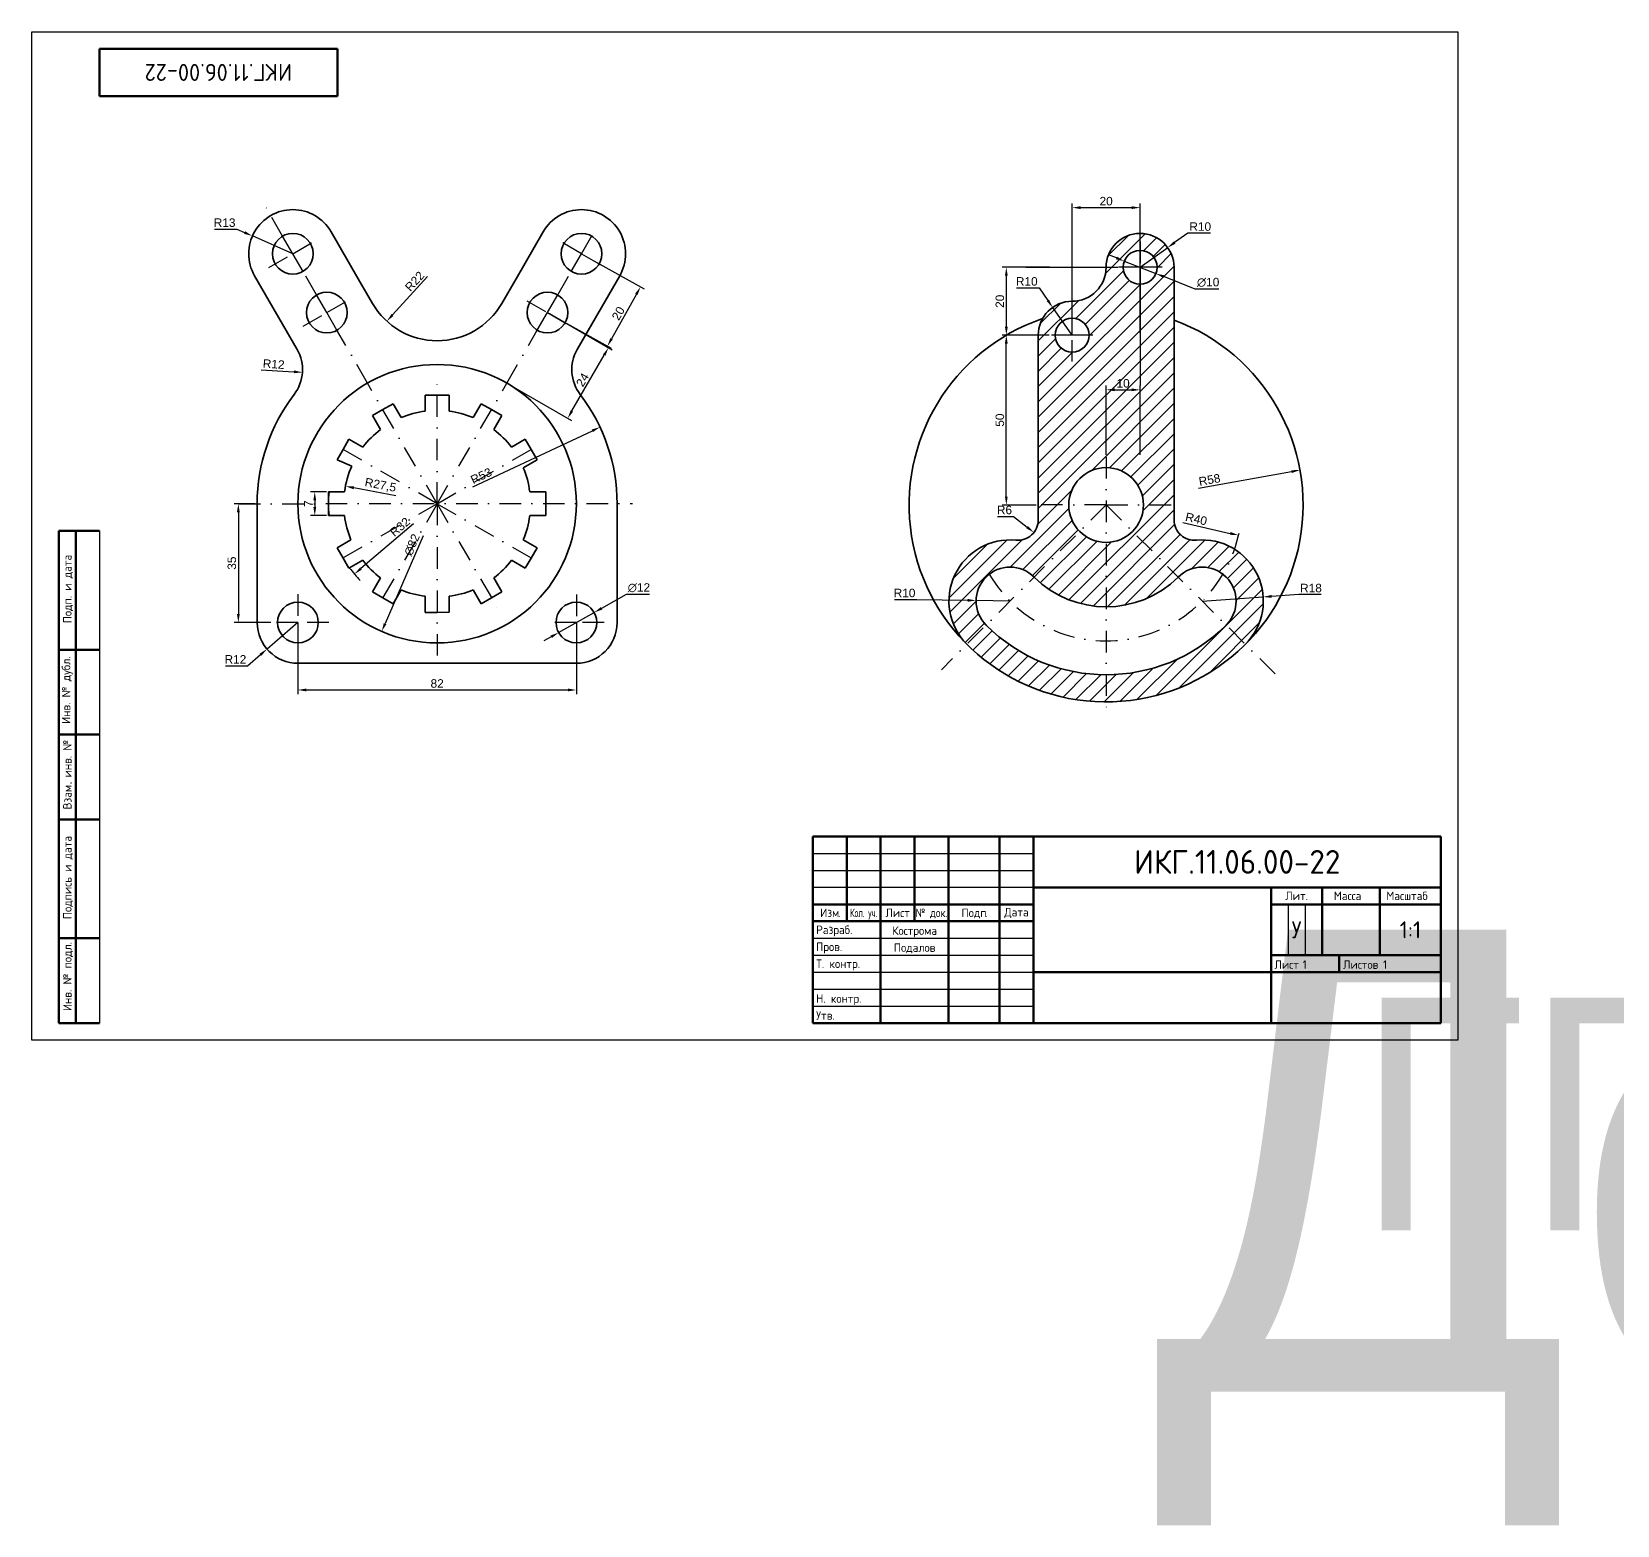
# Model space of a CAD drawing. Header units: millimetres. Extents: x 1369 to 2303, y 637 to 1077.
# Drawn here: x 1369.2 to 1836.1, y 636.7 to 1076.6 of the extents above; entities that cross this region are included whole.
import ezdxf
from ezdxf.enums import TextEntityAlignment as Align

# ---------------------------------------------------------------- set-up
doc = ezdxf.new("R2018")
doc.units = ezdxf.units.MM
doc.linetypes.add('штрихпунктирная2', pattern=[12.7, 6.35, -3.175, 0, -3.175])
doc.layers.add('Осевая', color=30, linetype='штрихпунктирная2')
doc.layers.add('Размеры', color=240, linetype='Continuous')
doc.layers.add('Основная', color=7, linetype='Continuous', lineweight=35)
doc.styles.add('GOST-2.304_Type-B', font='GOST Common.ttf')
doc.styles.get("Standard").update_dxf_attribs({"font": 'arial.ttf'})
doc.dimstyles.new('ISO-25', dxfattribs={"dimtxt": 2.5, "dimasz": 2.5, "dimexe": 1.25, "dimexo": 0.625, "dimtad": 1, "dimtoh": 1, "dimtxsty": 'Standard', "dimcen": 2.5, "dimadec": 0, "dimazin": 0, "dimtfac": 1, "dimtmove": 0, "dimatfit": 3, "dimfxl": 1, "dimarcsym": 0})

# ---------------------------------------------------------------- blocks, each defined once
blk = doc.blocks.new('*D1')
at = {"layer": 'Defpoints', "color": 0, "transparency": 16777216}
for p in [(1436.91, 977.07), (1448.89, 976.3)]:
    blk.add_point(p, dxfattribs=at)
at = {"layer": 'Размеры', "color": 0, "lineweight": -2, "transparency": 16777216}
blk.add_line((1436.71, 977.08), (1446.39, 976.46), dxfattribs=at)
at = {"layer": 'Размеры', "color": 0, "transparency": 16777216}
blk.add_solid([(1446.42, 976.87), (1446.36, 976.04), (1448.89, 976.3)], dxfattribs=at)
at = {"layer": 'Размеры', "color": 0, "transparency": 16777216, "insert": (1440.43, 978.73), "char_height": 2.5, "attachment_point": 5, "rotation": 356.3099}
blk.add_mtext('R12', dxfattribs=at)
blk = doc.blocks.new('*D2')
at = {"layer": 'Defpoints', "color": 0, "transparency": 16777216}
for p in [(1488.56, 1007.61), (1473.73, 991.36)]:
    blk.add_point(p, dxfattribs=at)
at = {"layer": 'Размеры', "color": 0, "lineweight": -2, "transparency": 16777216}
blk.add_line((1485.73, 1004.51), (1475.42, 993.2), dxfattribs=at)
at = {"layer": 'Размеры', "color": 0, "transparency": 16777216}
blk.add_solid([(1475.11, 993.48), (1475.73, 992.92), (1473.73, 991.36)], dxfattribs=at)
at = {"layer": 'Размеры', "color": 0, "transparency": 16777216, "insert": (1481.92, 1003.12), "char_height": 2.5, "attachment_point": 5, "rotation": 47.6217}
blk.add_mtext('R22', dxfattribs=at)
blk = doc.blocks.new('*D3')
at = {"layer": 'Defpoints', "color": 0, "transparency": 16777216}
for p in [(1521.06, 993.9), (1539, 983.54), (1509.06, 973.12)]:
    blk.add_point(p, dxfattribs=at)
at = {"layer": 'Размеры', "color": 0, "lineweight": -2, "transparency": 16777216}
for p, q in [((1521.6, 993.59), (1540.08, 982.92)), ((1528.25, 964.92), (1537.75, 981.38)), ((1509.6, 972.8), (1528.08, 962.13))]:
    blk.add_line(p, q, dxfattribs=at)
at = {"layer": 'Размеры', "color": 0, "transparency": 16777216}
for points in [[(1537.39, 981.59), (1538.11, 981.17), (1539, 983.54)], [(1527.89, 965.13), (1528.61, 964.71), (1527, 962.76)]]:
    blk.add_solid(points, dxfattribs=at)
at = {"layer": 'Размеры', "color": 0, "transparency": 16777216, "insert": (1531.37, 974.09), "char_height": 2.5, "attachment_point": 5, "rotation": 60}
blk.add_mtext('24', dxfattribs=at)
blk = doc.blocks.new('*D4')
at = {"layer": 'Defpoints', "color": 0, "transparency": 16777216}
for p in [(1534.14, 1009.44), (1524.4, 991.97), (1538.7, 984)]:
    blk.add_point(p, dxfattribs=at)
at = {"layer": 'Размеры', "color": 0, "lineweight": -2, "transparency": 16777216}
for p, q in [((1534.69, 1009.14), (1549.53, 1000.86)), ((1547.22, 999.28), (1539.92, 986.18)), ((1524.95, 991.67), (1539.79, 983.39))]:
    blk.add_line(p, q, dxfattribs=at)
at = {"layer": 'Размеры', "color": 0, "transparency": 16777216}
for points in [[(1546.86, 999.49), (1547.59, 999.08), (1548.44, 1001.47)], [(1539.55, 986.39), (1540.28, 985.98), (1538.7, 984)]]:
    blk.add_solid(points, dxfattribs=at)
at = {"layer": 'Размеры', "color": 0, "transparency": 16777216, "insert": (1541.91, 993.66), "char_height": 2.5, "attachment_point": 5, "rotation": 60.8539}
blk.add_mtext('20', dxfattribs=at)
blk = doc.blocks.new('*D5')
at = {"layer": 'Defpoints', "color": 0, "transparency": 16777216}
for p in [(1434.16, 1016.46), (1446.06, 1011.22)]:
    blk.add_point(p, dxfattribs=at)
at = {"layer": 'Размеры', "color": 0, "lineweight": -2, "transparency": 16777216}
for p, q in [((1422.99, 1018.47), (1429.59, 1018.47)), ((1429.59, 1018.47), (1431.87, 1017.46)), ((1446.06, 1011.22), (1434.16, 1016.46))]:
    blk.add_line(p, q, dxfattribs=at)
at = {"layer": 'Размеры', "color": 0, "transparency": 16777216}
blk.add_solid([(1432.04, 1017.84), (1431.71, 1017.08), (1434.16, 1016.46)], dxfattribs=at)
at = {"layer": 'Размеры', "color": 0, "transparency": 16777216, "insert": (1425.97, 1020.37), "char_height": 2.5, "attachment_point": 5}
blk.add_mtext('R13', dxfattribs=at)
blk = doc.blocks.new('*D6')
at = {"layer": 'Defpoints', "color": 0, "transparency": 16777216}
for p in [(1435.56, 937.61), (1430.02, 902.61), (1435.56, 902.61)]:
    blk.add_point(p, dxfattribs=at)
at = {"layer": 'Размеры', "color": 0, "lineweight": -2, "transparency": 16777216}
for p, q in [((1434.94, 937.61), (1428.77, 937.61)), ((1430.02, 935.11), (1430.02, 905.11)), ((1434.94, 902.61), (1428.77, 902.61))]:
    blk.add_line(p, q, dxfattribs=at)
at = {"layer": 'Размеры', "color": 0, "transparency": 16777216}
for points in [[(1429.6, 935.11), (1430.43, 935.11), (1430.02, 937.61)], [(1429.6, 905.11), (1430.43, 905.11), (1430.02, 902.61)]]:
    blk.add_solid(points, dxfattribs=at)
at = {"layer": 'Размеры', "color": 0, "transparency": 16777216, "insert": (1428.11, 920.11), "char_height": 2.5, "attachment_point": 5, "rotation": 90}
blk.add_mtext('35', dxfattribs=at)
blk = doc.blocks.new('*D7')
at = {"layer": 'Defpoints', "color": 0, "transparency": 16777216}
for p in [(1447.56, 902.61), (1438.46, 894.79)]:
    blk.add_point(p, dxfattribs=at)
at = {"layer": 'Размеры', "color": 0, "lineweight": -2, "transparency": 16777216}
for p, q in [((1447.56, 902.61), (1438.46, 894.79)), ((1432.76, 889.9), (1436.56, 893.16)), ((1426.19, 889.9), (1432.76, 889.9))]:
    blk.add_line(p, q, dxfattribs=at)
at = {"layer": 'Размеры', "color": 0, "transparency": 16777216}
blk.add_solid([(1436.29, 893.48), (1436.83, 892.85), (1438.46, 894.79)], dxfattribs=at)
at = {"layer": 'Размеры', "color": 0, "transparency": 16777216, "insert": (1429.16, 891.78), "char_height": 2.5, "attachment_point": 5}
blk.add_mtext('R12', dxfattribs=at)
blk = doc.blocks.new('*D8')
at = {"layer": 'Defpoints', "color": 0, "transparency": 16777216}
for p in [(1534.79, 905.56), (1524.34, 899.66)]:
    blk.add_point(p, dxfattribs=at)
at = {"layer": 'Размеры', "color": 0, "lineweight": -2, "transparency": 16777216}
for p, q in [((1544.21, 910.88), (1536.96, 906.79)), ((1551.11, 910.88), (1544.21, 910.88)), ((1524.34, 899.66), (1534.79, 905.56)), ((1522.16, 898.43), (1519.98, 897.2))]:
    blk.add_line(p, q, dxfattribs=at)
at = {"layer": 'Размеры', "color": 0, "transparency": 16777216}
for points in [[(1536.76, 907.15), (1537.17, 906.43), (1534.79, 905.56)], [(1521.96, 898.79), (1522.37, 898.07), (1524.34, 899.66)]]:
    blk.add_solid(points, dxfattribs=at)
at = {"layer": 'Размеры', "color": 0, "transparency": 16777216, "insert": (1547.97, 912.85), "char_height": 2.5, "attachment_point": 5}
blk.add_mtext('∅12', dxfattribs=at)
blk = doc.blocks.new('*D9')
at = {"layer": 'Defpoints', "color": 0, "transparency": 16777216}
for p in [(1456.56, 941.11), (1452.52, 934.11), (1456.56, 934.11)]:
    blk.add_point(p, dxfattribs=at)
at = {"layer": 'Размеры', "color": 0, "lineweight": -2, "transparency": 16777216}
for p, q in [((1455.94, 941.11), (1451.27, 941.11)), ((1452.52, 938.61), (1452.52, 936.61)), ((1455.94, 934.11), (1451.27, 934.11))]:
    blk.add_line(p, q, dxfattribs=at)
at = {"layer": 'Размеры', "color": 0, "transparency": 16777216}
for points in [[(1452.1, 938.61), (1452.94, 938.61), (1452.52, 941.11)], [(1452.1, 936.61), (1452.94, 936.61), (1452.52, 934.11)]]:
    blk.add_solid(points, dxfattribs=at)
at = {"layer": 'Размеры', "color": 0, "transparency": 16777216, "insert": (1450.64, 937.61), "char_height": 2.5, "attachment_point": 5, "rotation": 90}
blk.add_mtext('7', dxfattribs=at)
blk = doc.blocks.new('*D10')
at = {"layer": 'Defpoints', "color": 0, "transparency": 16777216}
for p in [(1461.55, 942.76), (1488.56, 937.61)]:
    blk.add_point(p, dxfattribs=at)
at = {"layer": 'Размеры', "color": 0, "lineweight": -2, "transparency": 16777216}
blk.add_line((1476.44, 939.92), (1464, 942.29), dxfattribs=at)
at = {"layer": 'Размеры', "color": 0, "transparency": 16777216}
blk.add_solid([(1464.08, 942.7), (1463.93, 941.88), (1461.55, 942.76)], dxfattribs=at)
at = {"layer": 'Размеры', "color": 0, "transparency": 16777216, "insert": (1471.85, 942.96), "char_height": 2.5, "attachment_point": 5, "rotation": 349.2032}
blk.add_mtext('R27,5', dxfattribs=at)
blk = doc.blocks.new('*D11')
at = {"layer": 'Defpoints', "color": 0, "transparency": 16777216}
for p in [(1536.52, 960.16), (1488.56, 937.61)]:
    blk.add_point(p, dxfattribs=at)
at = {"layer": 'Размеры', "color": 0, "lineweight": -2, "transparency": 16777216}
blk.add_line((1499.07, 942.55), (1534.26, 959.1), dxfattribs=at)
at = {"layer": 'Размеры', "color": 0, "transparency": 16777216}
blk.add_solid([(1534.08, 959.47), (1534.44, 958.72), (1536.52, 960.16)], dxfattribs=at)
at = {"layer": 'Размеры', "color": 0, "transparency": 16777216, "insert": (1501.53, 945.81), "char_height": 2.5, "attachment_point": 5, "rotation": 25.1821}
blk.add_mtext('R53', dxfattribs=at)
blk = doc.blocks.new('*D12')
at = {"layer": 'Defpoints', "color": 0, "transparency": 16777216}
for p in [(1504.89, 975.22), (1472.23, 900)]:
    blk.add_point(p, dxfattribs=at)
at = {"layer": 'Размеры', "color": 0, "lineweight": -2, "transparency": 16777216}
blk.add_line((1484.45, 928.15), (1473.23, 902.29), dxfattribs=at)
at = {"layer": 'Размеры', "color": 0, "transparency": 16777216}
blk.add_solid([(1472.85, 902.46), (1473.61, 902.13), (1472.23, 900)], dxfattribs=at)
at = {"layer": 'Размеры', "color": 0, "transparency": 16777216, "insert": (1481.15, 925.48), "char_height": 2.5, "attachment_point": 5, "rotation": 66.5321}
blk.add_mtext('∅82', dxfattribs=at)
blk = doc.blocks.new('*D13')
at = {"layer": 'Defpoints', "color": 0, "transparency": 16777216}
for p in [(1488.56, 937.61), (1464.19, 916.87)]:
    blk.add_point(p, dxfattribs=at)
at = {"layer": 'Размеры', "color": 0, "lineweight": -2, "transparency": 16777216}
blk.add_line((1481.56, 931.65), (1466.1, 918.49), dxfattribs=at)
at = {"layer": 'Размеры', "color": 0, "transparency": 16777216}
blk.add_solid([(1465.83, 918.8), (1466.37, 918.17), (1464.19, 916.87)], dxfattribs=at)
at = {"layer": 'Размеры', "color": 0, "transparency": 16777216, "insert": (1477.59, 930.77), "char_height": 2.5, "attachment_point": 5, "rotation": 40.4056}
blk.add_mtext('R32', dxfattribs=at)
blk = doc.blocks.new('*D14')
at = {"layer": 'Defpoints', "color": 0, "transparency": 16777216}
for p in [(1447.56, 898.37), (1529.56, 898.76), (1529.56, 882.75)]:
    blk.add_point(p, dxfattribs=at)
at = {"layer": 'Размеры', "color": 0, "lineweight": -2, "transparency": 16777216}
for p, q in [((1447.56, 897.75), (1447.56, 881.5)), ((1529.56, 898.14), (1529.56, 881.5)), ((1450.06, 882.75), (1527.06, 882.75))]:
    blk.add_line(p, q, dxfattribs=at)
at = {"layer": 'Размеры', "color": 0, "transparency": 16777216}
for points in [[(1450.06, 883.17), (1450.06, 882.34), (1447.56, 882.75)], [(1527.06, 883.17), (1527.06, 882.34), (1529.56, 882.75)]]:
    blk.add_solid(points, dxfattribs=at)
at = {"layer": 'Размеры', "color": 0, "transparency": 16777216, "insert": (1488.56, 884.65), "char_height": 2.5, "attachment_point": 5}
blk.add_mtext('82', dxfattribs=at)
blk = doc.blocks.new('*D15')
at = {"layer": 'Defpoints', "color": 0, "transparency": 16777216}
for p in [(1742.64, 947.51), (1685.56, 937.23)]:
    blk.add_point(p, dxfattribs=at)
at = {"layer": 'Размеры', "color": 0, "lineweight": -2, "transparency": 16777216}
blk.add_line((1712.8, 942.14), (1740.18, 947.07), dxfattribs=at)
at = {"layer": 'Размеры', "color": 0, "transparency": 16777216}
blk.add_solid([(1740.11, 947.48), (1740.26, 946.66), (1742.64, 947.51)], dxfattribs=at)
at = {"layer": 'Размеры', "color": 0, "transparency": 16777216, "insert": (1716.02, 944.65), "char_height": 2.5, "attachment_point": 5, "rotation": 10.209}
blk.add_mtext('R58', dxfattribs=at)
blk = doc.blocks.new('*D16')
at = {"layer": 'Defpoints', "color": 0, "transparency": 16777216}
for p in [(1659.56, 932.84), (1664.29, 929.14)]:
    blk.add_point(p, dxfattribs=at)
at = {"layer": 'Размеры', "color": 0, "lineweight": -2, "transparency": 16777216}
for p, q in [((1653.62, 933.85), (1658.27, 933.85)), ((1658.27, 933.85), (1662.32, 930.68))]:
    blk.add_line(p, q, dxfattribs=at)
at = {"layer": 'Размеры', "color": 0, "transparency": 16777216}
blk.add_solid([(1662.58, 931.01), (1662.06, 930.35), (1664.29, 929.14)], dxfattribs=at)
at = {"layer": 'Размеры', "color": 0, "transparency": 16777216, "insert": (1655.63, 935.75), "char_height": 2.5, "attachment_point": 5}
blk.add_mtext('R6', dxfattribs=at)
blk = doc.blocks.new('*D17')
at = {"layer": 'Defpoints', "color": 0, "transparency": 16777216}
for p in [(1647.28, 909.11), (1657.28, 908.95)]:
    blk.add_point(p, dxfattribs=at)
at = {"layer": 'Размеры', "color": 0, "lineweight": -2, "transparency": 16777216}
for p, q in [((1623.21, 909.41), (1629.81, 909.41)), ((1629.81, 909.41), (1644.78, 909.16)), ((1657.28, 908.95), (1647.28, 909.11))]:
    blk.add_line(p, q, dxfattribs=at)
at = {"layer": 'Размеры', "color": 0, "transparency": 16777216}
blk.add_solid([(1644.79, 909.57), (1644.77, 908.74), (1647.28, 909.11)], dxfattribs=at)
at = {"layer": 'Размеры', "color": 0, "transparency": 16777216, "insert": (1626.2, 911.31), "char_height": 2.5, "attachment_point": 5}
blk.add_mtext('R10', dxfattribs=at)
blk = doc.blocks.new('*D18')
at = {"layer": 'Defpoints', "color": 0, "transparency": 16777216}
for p in [(1713.85, 908.95), (1731.81, 910.15)]:
    blk.add_point(p, dxfattribs=at)
at = {"layer": 'Размеры', "color": 0, "lineweight": -2, "transparency": 16777216}
for p, q in [((1742.27, 910.85), (1734.3, 910.32)), ((1748.87, 910.85), (1742.27, 910.85)), ((1713.85, 908.95), (1731.81, 910.15))]:
    blk.add_line(p, q, dxfattribs=at)
at = {"layer": 'Размеры', "color": 0, "transparency": 16777216}
blk.add_solid([(1734.27, 910.73), (1734.33, 909.9), (1731.81, 910.15)], dxfattribs=at)
at = {"layer": 'Размеры', "color": 0, "transparency": 16777216, "insert": (1745.88, 912.75), "char_height": 2.5, "attachment_point": 5}
blk.add_mtext('R18', dxfattribs=at)
blk = doc.blocks.new('*D19')
at = {"layer": 'Defpoints', "color": 0, "transparency": 16777216}
for p in [(1656.17, 987.23), (1665.56, 987.23), (1665.56, 937.23)]:
    blk.add_point(p, dxfattribs=at)
at = {"layer": 'Размеры', "color": 0, "lineweight": -2, "transparency": 16777216}
for p, q in [((1664.94, 987.23), (1654.92, 987.23)), ((1656.17, 939.73), (1656.17, 984.73)), ((1664.94, 937.23), (1654.92, 937.23))]:
    blk.add_line(p, q, dxfattribs=at)
at = {"layer": 'Размеры', "color": 0, "transparency": 16777216}
for points in [[(1655.75, 984.73), (1656.58, 984.73), (1656.17, 987.23)], [(1655.75, 939.73), (1656.58, 939.73), (1656.17, 937.23)]]:
    blk.add_solid(points, dxfattribs=at)
at = {"layer": 'Размеры', "color": 0, "transparency": 16777216, "insert": (1654.27, 962.23), "char_height": 2.5, "attachment_point": 5, "rotation": 90}
blk.add_mtext('50', dxfattribs=at)
blk = doc.blocks.new('*D20')
at = {"layer": 'Defpoints', "color": 0, "transparency": 16777216}
for p in [(1656.18, 1007.23), (1669.49, 1007.23), (1669.45, 987.23)]:
    blk.add_point(p, dxfattribs=at)
at = {"layer": 'Размеры', "color": 0, "lineweight": -2, "transparency": 16777216}
for p, q in [((1668.87, 1007.23), (1654.93, 1007.23)), ((1656.18, 989.73), (1656.18, 1004.73)), ((1668.83, 987.23), (1654.93, 987.23))]:
    blk.add_line(p, q, dxfattribs=at)
at = {"layer": 'Размеры', "color": 0, "transparency": 16777216}
for points in [[(1655.76, 1004.73), (1656.59, 1004.73), (1656.18, 1007.23)], [(1655.76, 989.73), (1656.59, 989.73), (1656.18, 987.23)]]:
    blk.add_solid(points, dxfattribs=at)
at = {"layer": 'Размеры', "color": 0, "transparency": 16777216, "insert": (1654.27, 997.23), "char_height": 2.5, "attachment_point": 5, "rotation": 90}
blk.add_mtext('20', dxfattribs=at)
blk = doc.blocks.new('*D21')
at = {"layer": 'Defpoints', "color": 0, "transparency": 16777216}
for p in [(1669.82, 995.42), (1675.56, 987.23)]:
    blk.add_point(p, dxfattribs=at)
at = {"layer": 'Размеры', "color": 0, "lineweight": -2, "transparency": 16777216}
for p, q in [((1659.21, 1001.17), (1665.8, 1001.17)), ((1665.8, 1001.17), (1668.39, 997.47)), ((1675.56, 987.23), (1669.82, 995.42))]:
    blk.add_line(p, q, dxfattribs=at)
at = {"layer": 'Размеры', "color": 0, "transparency": 16777216}
blk.add_solid([(1668.73, 997.71), (1668.05, 997.23), (1669.82, 995.42)], dxfattribs=at)
at = {"layer": 'Размеры', "color": 0, "transparency": 16777216, "insert": (1662.19, 1003.07), "char_height": 2.5, "attachment_point": 5}
blk.add_mtext('R10', dxfattribs=at)
blk = doc.blocks.new('*D22')
at = {"layer": 'Defpoints', "color": 0, "transparency": 16777216}
for p in [(1695.56, 1024.81), (1675.56, 990.23), (1695.56, 987.23)]:
    blk.add_point(p, dxfattribs=at)
at = {"layer": 'Размеры', "color": 0, "lineweight": -2, "transparency": 16777216}
for p, q in [((1675.56, 990.86), (1675.56, 1026.06)), ((1678.06, 1024.81), (1693.06, 1024.81)), ((1695.56, 987.86), (1695.56, 1026.06))]:
    blk.add_line(p, q, dxfattribs=at)
at = {"layer": 'Размеры', "color": 0, "transparency": 16777216}
for points in [[(1678.06, 1025.22), (1678.06, 1024.39), (1675.56, 1024.81)], [(1693.06, 1025.22), (1693.06, 1024.39), (1695.56, 1024.81)]]:
    blk.add_solid(points, dxfattribs=at)
at = {"layer": 'Размеры', "color": 0, "transparency": 16777216, "insert": (1685.56, 1026.71), "char_height": 2.5, "attachment_point": 5}
blk.add_mtext('20', dxfattribs=at)
blk = doc.blocks.new('*D23')
at = {"layer": 'Defpoints', "color": 0, "transparency": 16777216}
for p in [(1695.56, 971.15), (1685.56, 951.35), (1695.56, 951.35)]:
    blk.add_point(p, dxfattribs=at)
at = {"layer": 'Размеры', "color": 0, "lineweight": -2, "transparency": 16777216}
for p, q in [((1685.56, 951.97), (1685.56, 972.4)), ((1695.56, 951.97), (1695.56, 972.4)), ((1688.06, 971.15), (1693.06, 971.15))]:
    blk.add_line(p, q, dxfattribs=at)
at = {"layer": 'Размеры', "color": 0, "transparency": 16777216}
for points in [[(1688.06, 971.57), (1688.06, 970.74), (1685.56, 971.15)], [(1693.06, 971.57), (1693.06, 970.74), (1695.56, 971.15)]]:
    blk.add_solid(points, dxfattribs=at)
at = {"layer": 'Размеры', "color": 0, "transparency": 16777216, "insert": (1690.56, 973.05), "char_height": 2.5, "attachment_point": 5}
blk.add_mtext('10', dxfattribs=at)
blk = doc.blocks.new('*D24')
at = {"layer": 'Defpoints', "color": 0, "transparency": 16777216}
for p in [(1703.69, 1013.05), (1695.56, 1007.23)]:
    blk.add_point(p, dxfattribs=at)
at = {"layer": 'Размеры', "color": 0, "lineweight": -2, "transparency": 16777216}
for p, q in [((1709.66, 1017.32), (1705.73, 1014.51)), ((1716.25, 1017.32), (1709.66, 1017.32)), ((1695.56, 1007.23), (1703.69, 1013.05))]:
    blk.add_line(p, q, dxfattribs=at)
at = {"layer": 'Размеры', "color": 0, "transparency": 16777216}
blk.add_solid([(1705.48, 1014.85), (1705.97, 1014.17), (1703.69, 1013.05)], dxfattribs=at)
at = {"layer": 'Размеры', "color": 0, "transparency": 16777216, "insert": (1713.27, 1019.22), "char_height": 2.5, "attachment_point": 5}
blk.add_mtext('R10', dxfattribs=at)
blk = doc.blocks.new('*D25')
at = {"layer": 'Defpoints', "color": 0, "transparency": 16777216}
for p in [(1690.91, 1009.06), (1700.21, 1005.4)]:
    blk.add_point(p, dxfattribs=at)
at = {"layer": 'Размеры', "color": 0, "lineweight": -2, "transparency": 16777216}
for p, q in [((1688.58, 1009.98), (1686.26, 1010.9)), ((1690.91, 1009.06), (1700.21, 1005.4)), ((1711.83, 1000.82), (1702.54, 1004.48)), ((1718.74, 1000.82), (1711.83, 1000.82))]:
    blk.add_line(p, q, dxfattribs=at)
at = {"layer": 'Размеры', "color": 0, "transparency": 16777216}
for points in [[(1688.74, 1010.37), (1688.43, 1009.59), (1690.91, 1009.06)], [(1702.69, 1004.87), (1702.39, 1004.1), (1700.21, 1005.4)]]:
    blk.add_solid(points, dxfattribs=at)
at = {"layer": 'Размеры', "color": 0, "transparency": 16777216, "insert": (1715.6, 1002.8), "char_height": 2.5, "attachment_point": 5}
blk.add_mtext('∅10', dxfattribs=at)
blk = doc.blocks.new('*D26')
at = {"layer": 'Defpoints', "color": 0, "transparency": 16777216}
for p in [(1685.56, 937.23), (1724.56, 928.32)]:
    blk.add_point(p, dxfattribs=at)
at = {"layer": 'Размеры', "color": 0, "lineweight": -2, "transparency": 16777216}
blk.add_line((1708.16, 932.07), (1722.12, 928.88), dxfattribs=at)
at = {"layer": 'Размеры', "color": 0, "transparency": 16777216}
blk.add_solid([(1722.21, 929.29), (1722.03, 928.47), (1724.56, 928.32)], dxfattribs=at)
at = {"layer": 'Размеры', "color": 0, "transparency": 16777216, "insert": (1712.1, 933.12), "char_height": 2.5, "attachment_point": 5, "rotation": 347.1335}
blk.add_mtext('R40', dxfattribs=at)
blk = doc.blocks.new('ACAD_SPDS_TB_14')
at = {"linetype": 'Continuous', "lineweight": 60}
for p, q in [((-12, 145), (0, 145)), ((-12, 145), (-12, 0)), ((-7, 145), (-7, 0)), ((-12, 110), (0, 110)), ((-12, 85), (0, 85)), ((-12, 60), (0, 60)), ((-12, 25), (0, 25)), ((-12, 0), (0, 0))]:
    blk.add_line(p, q, dxfattribs=at)
at = {"linetype": 'Continuous', "lineweight": 30}
blk.add_line((0, 145), (0, 0), dxfattribs=at)
at = {"style": 'GOST-2.304_Type-B'}
for s, p in [('Подп. и дата', (-8.25, 117.77)), ('Инв. № дубл.', (-8.62, 88.14)), ('Взам. инв. №', (-8.25, 62.96)), ('. ', (-8.25, 70.58)), ('Подпись и дата', (-8.25, 30.64)), ('Инв. № подл.', (-8.25, 3.57))]:
    blk.add_text(s, height=2.5, rotation=90, dxfattribs=at).set_placement(p)
for tag, p in [('ПОДП_ДАТА_2', (-3.5, 127.5)), ('ИНВ_Н_ДУБЛ', (-3.65, 97.5)), ('ВЗАМ_ИНВ_Н', (-3.5, 71.94)), ('ПОДП_ДАТА_1', (-3.5, 42.5)), ('ИНВ_НОМ_ПОДЛ', (-3.5, 12.5))]:
    blk.add_attdef(tag, text='', height=2.5, rotation=90, dxfattribs=at).set_placement(p, align=Align.MIDDLE_CENTER)
at = {"style": 'GOST-2.304_Type-B', "flags": 1}
blk.add_attdef('ИДЕНТИФИКАТОР_НАДПИСИ', (-12.24, -11.43), '', height=2.5, dxfattribs=at)
blk = doc.blocks.new('ACAD_SPDS_TB_08')
at = {"linetype": 'Continuous', "lineweight": 60}
for p, q in [((0, 0), (0, -14)), ((70, 0), (0, 0)), ((70, 0), (70, -14)), ((70, -14), (0, -14))]:
    blk.add_line(p, q, dxfattribs=at)
at = {"style": 'GOST-2.304_Type-B', "flags": 8}
blk.add_attdef('ОБОЗНАЧЕНИЕ_ДОКУМЕНТА', text='', height=5, dxfattribs=at).set_placement((35, -7), align=Align.MIDDLE_CENTER)
at = {"style": 'GOST-2.304_Type-B', "flags": 1}
blk.add_attdef('ИДЕНТИФИКАТОР_НАДПИСИ', (-0.4, -20.95), '', height=2.5, dxfattribs=at)
blk = doc.blocks.new('ACAD_SPDS_TB_06')
at = {"linetype": 'Continuous', "lineweight": 60}
for p, q in [((-185, 55), (0, 55)), ((-185, 55), (-185, 0)), ((-175, 55), (-175, 30)), ((-165, 55), (-165, 0)), ((-155, 55), (-155, 30)), ((-145, 55), (-145, 0)), ((-130, 55), (-130, 0)), ((-120, 55), (-120, 0)), ((0, 55), (0, 0)), ((-120, 40), (0, 40)), ((-185, 35), (-120, 35)), ((-185, 30), (-120, 30)), ((-120, 15), (0, 15)), ((-185, 0), (0, 0))]:
    blk.add_line(p, q, dxfattribs=at)
at = {"linetype": 'Continuous', "lineweight": 25}
for p, q in [((-185, 50), (-120, 50)), ((-185, 45), (-120, 45)), ((-185, 25), (-120, 25)), ((-185, 20), (-120, 20)), ((-185, 15), (-120, 15)), ((-185, 10), (-120, 10)), ((-185, 5), (-120, 5))]:
    blk.add_line(p, q, dxfattribs=at)
at = {"lineweight": 25}
blk.add_line((-120, 40), (-185, 40), dxfattribs=at)
at = {"lineweight": 60}
for p, q in [((-50, 40), (-50, 0)), ((-35, 40), (-35, 20)), ((-18, 40), (-18, 20)), ((-50, 35), (0, 35)), ((-50, 20), (0, 20)), ((-30, 20), (-30, 15))]:
    blk.add_line(p, q, dxfattribs=at)
for p, q in [((-45, 35), (-45, 20)), ((-40, 35), (-40, 20)), ((-130, 20), (-120, 20))]:
    blk.add_line(p, q)
at = {"style": 'GOST-2.304_Type-B'}
for s, p in [('Изм', (-180, 31.25)), ('Лист', (-160, 31.25)), ('Подп', (-137.5, 31.25)), ('Дата', (-125, 31.44))]:
    blk.add_text(s, height=2.5, dxfattribs=at).set_placement(p, align=Align.CENTER)
at = {"style": 'GOST-2.304_Type-B', "width": 0.70447}
blk.add_text('Кол. уч.', height=2.5, dxfattribs=at).set_placement((-174, 31.25), (-166, 31.25), align=Align.FIT)
at = {"style": 'GOST-2.304_Type-B', "width": 0.9}
blk.add_text('№ док.', height=2.5, dxfattribs=at).set_placement((-150, 31.25), align=Align.CENTER)
at = {"style": 'GOST-2.304_Type-B'}
for s, p in [('Разраб.', (-184, 26.25)), ('.', (-177.56, 31.25)), ('.', (-134.25, 31.25)), ('Пров.', (-184, 21.25)), ('Т. контр.', (-184, 16.25)), ('Лист', (-49.02, 16)), ('Листов', (-28.83, 16)), ('Н. контр.', (-184, 6)), ('Утв.', (-184, 1))]:
    blk.add_text(s, height=2.5, dxfattribs=at).set_placement(p)
at = {"linetype": 'Continuous', "char_height": 2.5, "attachment_point": 5, "style": 'GOST-2.304_Type-B'}
for s, insert, width in [('Лит.', (-42.5, 37.5), 14), ('Масса', (-27.5, 37.5), 14), ('Масштаб', (-10, 37.5), 19)]:
    blk.add_mtext(s, dxfattribs=dict(at, insert=insert, width=width))
at = {"style": 'GOST-2.304_Type-B'}
for tag, p, flags in [('ИДЕНТИФИКАТОР_НАДПИСИ', (-185.34, 60.88), 1), ('ЛИСТ', (-40.73, 16), 8), ('ЛИСТОВ', (-17.07, 16), 8)]:
    blk.add_attdef(tag, p, '', height=2.5, dxfattribs=dict(at, flags=flags))
at = {"style": 'GOST-2.304_Type-B', "flags": 8}
for tag, p in [('ИЗМ_4', (-180, 51)), ('ИЗМ_4_КОЛ_УЧ', (-170, 51)), ('ИЗМ_4_ЛИСТ', (-160, 51)), ('ИЗМ_4_N_ДОК', (-150, 51)), ('ИЗМ_4_ДАТА', (-125, 51)), ('ИЗМ_3', (-180, 46)), ('ИЗМ_3_КОЛ_УЧ', (-170, 46)), ('ИЗМ_3_ЛИСТ', (-160, 46)), ('ИЗМ_3_N_ДОК', (-150, 46)), ('ИЗМ_3_ДАТА', (-125, 46)), ('ИЗМ_2', (-180, 41)), ('ИЗМ_2_КОЛ_УЧ', (-170, 41)), ('ИЗМ_2_ЛИСТ', (-160, 41)), ('ИЗМ_2_N_ДОК', (-150, 41)), ('ИЗМ_2_ДАТА', (-125, 41)), ('ИЗМ_1', (-180, 36)), ('ИЗМ_1_КОЛ_УЧ', (-170, 36)), ('ИЗМ_1_ЛИСТ', (-160, 36)), ('ИЗМ_1_N_ДОК', (-150, 36)), ('ИЗМ_1_ДАТА', (-125, 36)), ('РАЗРАБ_ФИО', (-155, 26)), ('РАЗРАБ_ДАТА', (-125, 26)), ('ПРОВ_ФИО', (-155, 21)), ('ПРОВ_ДАТА', (-125, 21)), ('ТКОНТР_ФИО', (-155, 16)), ('ТКОНТР_ДАТА', (-125, 16)), ('ДОЛЖНОСТЬ_1', (-175, 11)), ('ДОЛЖНОСТЬ_1_ФИО', (-155, 11)), ('ДОЛЖНОСТЬ_1_ДАТА', (-125, 11)), ('НКОНТР_ФИО', (-155, 6)), ('НКОНТР_ДАТА', (-125, 6)), ('УТВ_ФИО', (-155, 1)), ('УТВ_ДАТА', (-125, 1))]:
    blk.add_attdef(tag, text='', height=2.5, dxfattribs=at).set_placement(p, align=Align.CENTER)
at = {"style": 'GOST-2.304_Type-B'}
blk.add_attdef('ОБОЗНАЧЕНИЕ_ДОКУМЕНТА', text='', height=5, dxfattribs=at).set_placement((-60, 47.5), align=Align.MIDDLE_CENTER)
at = {"lineweight": 30, "flags": 104}
for tag, p in [('НАИМЕНОВАНИЕ_ДОКУМЕНТА', (-85, 27.5)), ('ОБОЗНАЧЕНИЕ_МАТЕРИАЛА', (-85, 7.5)), ('НАИМЕНОВАНИЕ_ПРЕДПРИЯТИЯ', (-25, 7.5))]:
    blk.add_attdef(tag, text='', height=3.5, dxfattribs=at).set_placement(p, align=Align.MIDDLE_CENTER)
at = {"style": 'GOST-2.304_Type-B', "flags": 8}
for tag, p in [('Л1', (-47.5, 27.5)), ('Л2', (-42.5, 27.5)), ('Л3', (-37.5, 27.5)), ('МАССА', (-26.5, 27.5)), ('МАСШТАБ', (-9, 27.5))]:
    blk.add_attdef(tag, text='', height=2.5, dxfattribs=at).set_placement(p, align=Align.MIDDLE_CENTER)

msp = doc.modelspace()

# ---------------------------------------------------------------- hatches: boundary and pattern name
h = msp.add_hatch()
h.set_pattern_fill('ANSI31', color=256)
h.set_pattern_definition([(45, (405.562, 107.2313), (-2.245064, 2.245064), [])])
h.paths.add_polyline_path([(1712.133, 926.865, -0.4424165), (1705.562, 932.838), (1705.562, 937.231), (1705.562, 1007.231, 1), (1685.562, 1007.231, -0.4142136), (1675.562, 997.231, 0.4142136), (1665.562, 987.231), (1665.562, 937.231), (1665.562, 932.838, -0.4424165), (1658.991, 926.865, 0.7032131), (1644.55, 896.219, 0.4142136), (1726.574, 896.219, 0.7032131)])
h.paths.add_polyline_path([(1674.562, 937.231, -1), (1696.562, 937.231, -1)], flags=16)
h.paths.add_polyline_path([(1706.775, 916.018, -1), (1720.917, 901.876, -0.4142136), (1650.207, 901.876, -1), (1664.349, 916.018, 0.4142136)], flags=16)
h.paths.add_polyline_path([(1670.562, 987.231, -1), (1680.562, 987.231, -1)], flags=16)
h.paths.add_polyline_path([(1690.562, 1007.231, -1), (1700.562, 1007.231, -1)], flags=16)

# ---------------------------------------------------------------- linework, layer by layer
msp.add_lwpolyline([(1369.167, 779.621), (1369.167, 1076.621), (1789.167, 1076.621), (1789.167, 779.621), (1369.167, 779.621)])
at = {"layer": 'Осевая'}
for p, q in [((1443.062, 1016.417), (1438.15, 1024.925)), ((1446.062, 1011.221), (1443.062, 1016.417)), ((1446.062, 1011.221), (1452.869, 1015.151)), ((1531.062, 1011.221), (1524.606, 1014.948)), ((1531.062, 1011.221), (1534.862, 1017.803)), ((1695.562, 1014.821), (1695.562, 1007.231)), ((1439, 1007.144), (1446.062, 1011.221)), ((1449.062, 1006.025), (1446.062, 1011.221)), ((1528.062, 1006.025), (1531.062, 1011.221)), ((1531.062, 1011.221), (1537.227, 1007.662)), ((1453.062, 999.097), (1449.062, 1006.025)), ((1524.062, 999.097), (1528.062, 1006.025)), ((1695.562, 1007.231), (1689.018, 1007.231)), ((1695.562, 1007.231), (1695.562, 999.558)), ((1702.093, 1007.231), (1695.562, 1007.231)), ((1456.062, 993.9), (1453.062, 999.097)), ((1456.062, 993.9), (1462.78, 997.779)), ((1514.989, 997.406), (1521.062, 993.9)), ((1521.062, 993.9), (1524.062, 999.097)), ((1449.105, 989.884), (1456.062, 993.9)), ((1459.062, 988.704), (1456.062, 993.9)), ((1518.062, 988.704), (1521.062, 993.9)), ((1521.062, 993.9), (1527.743, 990.043)), ((1675.562, 987.231), (1675.562, 993.229)), ((1468.062, 973.116), (1459.062, 988.704)), ((1509.062, 973.116), (1518.062, 988.704)), ((1675.562, 987.231), (1669.452, 987.231)), ((1675.562, 979.464), (1675.562, 987.231)), ((1681.612, 987.231), (1675.562, 987.231)), ((1488.562, 937.609), (1468.062, 973.116)), ((1488.562, 937.609), (1488.562, 973.334)), ((1488.562, 937.609), (1509.062, 973.116)), ((1488.562, 937.609), (1458.276, 955.095)), ((1488.562, 937.609), (1518.944, 955.15)), ((1685.562, 951.349), (1685.562, 876.028)), ((1430.155, 937.605), (1546.08, 937.688)), ((1488.562, 937.609), (1459.099, 920.599)), ((1488.562, 937.609), (1471.247, 907.618)), ((1488.562, 937.609), (1488.562, 890.609)), ((1488.562, 937.609), (1506.13, 907.179)), ((1488.562, 937.609), (1518.622, 920.254)), ((1685.562, 937.231), (1637.041, 888.71)), ((1685.562, 937.231), (1663.702, 937.231)), ((1685.562, 937.231), (1736.607, 886.186)), ((1685.562, 937.231), (1707.522, 937.231)), ((1447.562, 910.981), (1447.562, 902.609)), ((1529.562, 910.872), (1529.562, 902.609)), ((1447.562, 902.609), (1439.544, 902.609)), ((1447.562, 902.609), (1447.562, 894.141)), ((1456.616, 902.609), (1447.562, 902.609)), ((1529.562, 902.609), (1521.078, 902.609)), ((1529.562, 902.609), (1529.562, 894.913)), ((1537.709, 902.609), (1529.562, 902.609))]:
    msp.add_line(p, q, dxfattribs=at)
msp.add_arc((1685.562, 937.231), 40, 210.63849, 351.10872, dxfattribs=at)
at = {"layer": 'Основная'}
for p, q in [((1457.32, 1017.721), (1465.32, 1003.865)), ((1519.803, 1017.721), (1511.803, 1003.865)), ((1434.803, 1004.721), (1447.303, 983.07)), ((1542.32, 1004.721), (1529.82, 983.07)), ((1705.562, 1007.231), (1705.562, 937.231)), ((1465.32, 1003.865), (1469.509, 996.609)), ((1511.803, 1003.865), (1507.614, 996.609)), ((1665.562, 937.231), (1665.562, 987.231)), ((1472.562, 965.322), (1475.593, 967.072)), ((1475.593, 967.072), (1477.955, 962.981)), ((1488.562, 969.609), (1485.062, 969.609)), ((1485.062, 969.609), (1485.062, 964.885)), ((1488.562, 969.609), (1492.062, 969.609)), ((1492.062, 969.609), (1492.062, 964.885)), ((1501.531, 967.072), (1499.169, 962.981)), ((1504.562, 965.322), (1501.531, 967.072)), ((1472.562, 965.322), (1469.531, 963.572)), ((1469.531, 963.572), (1471.893, 959.481)), ((1504.562, 965.322), (1507.593, 963.572)), ((1507.593, 963.572), (1505.231, 959.481)), ((1460.849, 953.609), (1459.099, 950.578)), ((1460.849, 953.609), (1462.599, 956.64)), ((1462.599, 956.64), (1466.69, 954.278)), ((1514.525, 956.64), (1510.434, 954.278)), ((1516.275, 953.609), (1514.525, 956.64)), ((1516.275, 953.609), (1518.025, 950.578)), ((1459.099, 950.578), (1463.392, 948.688)), ((1518.025, 950.578), (1513.934, 948.216)), ((1456.562, 937.609), (1456.562, 941.109)), ((1456.562, 941.109), (1456.562, 934.109)), ((1456.562, 941.109), (1461.285, 941.109)), ((1520.562, 941.109), (1515.838, 941.109)), ((1520.562, 937.609), (1520.562, 941.109)), ((1435.562, 902.609), (1435.562, 937.609)), ((1456.562, 934.109), (1461.285, 934.109)), ((1520.562, 934.109), (1515.838, 934.109)), ((1520.562, 937.609), (1520.562, 934.109)), ((1541.562, 902.609), (1541.562, 937.609)), ((1665.562, 937.231), (1665.562, 932.838)), ((1705.562, 937.231), (1705.562, 932.838)), ((1459.099, 924.64), (1463.19, 927.002)), ((1460.849, 921.609), (1459.099, 924.64)), ((1518.025, 924.64), (1513.934, 927.002)), ((1516.275, 921.609), (1518.025, 924.64)), ((1460.849, 921.609), (1462.599, 918.578)), ((1462.599, 918.578), (1466.69, 920.94)), ((1514.525, 918.578), (1510.434, 920.94)), ((1516.275, 921.609), (1514.525, 918.578)), ((1469.531, 911.646), (1471.893, 915.737)), ((1507.593, 911.646), (1505.231, 915.737)), ((1472.562, 909.896), (1469.531, 911.646)), ((1475.593, 908.146), (1477.955, 912.237)), ((1501.531, 908.146), (1499.169, 912.237)), ((1504.562, 909.896), (1507.593, 911.646)), ((1472.562, 909.896), (1475.593, 908.146)), ((1485.062, 905.609), (1485.062, 910.332)), ((1492.061, 905.67), (1492.061, 910.332)), ((1504.562, 909.896), (1501.531, 908.146)), ((1435.562, 902.609), (1435.562, 902.609)), ((1488.562, 905.609), (1485.062, 905.609)), ((1488.562, 905.609), (1492.061, 905.67)), ((1541.562, 902.609), (1541.562, 902.609)), ((1529.562, 890.609), (1447.562, 890.609)), ((1447.562, 890.609), (1447.562, 890.609)), ((1529.562, 890.609), (1529.562, 890.609))]:
    msp.add_line(p, q, dxfattribs=at)
for centre, radius in [((1446.062, 1011.221), 6), ((1531.062, 1011.221), 6), ((1695.562, 1007.231), 5), ((1456.062, 993.9), 6), ((1521.062, 993.9), 6), ((1675.562, 987.231), 5), ((1488.562, 937.609), 41), ((1685.562, 937.231), 11), ((1447.562, 902.609), 6), ((1529.562, 902.609), 6)]:
    msp.add_circle(centre, radius, dxfattribs=at)
for centre, radius, start, end in [((1446.062, 1011.221), 13, 30, 210), ((1531.062, 1011.221), 13, 330, 150), ((1695.562, 1007.231), 10, 0, 180), ((1675.562, 1007.231), 10, 270, 0), ((1488.562, 1007.609), 22, 210, 330), ((1675.562, 987.231), 10, 90, 180), ((1685.562, 937.231), 58, 108.82922, 69.82873), ((1436.911, 977.07), 12, 322.61986, 30), ((1540.212, 977.07), 12, 150, 217.38014), ((1488.562, 937.609), 53, 142.61986, 180), ((1488.562, 937.609), 53, 0, 37.38014), ((1488.562, 937.609), 27.5, 97.31202, 112.68798), ((1488.562, 937.609), 27.5, 67.31202, 82.68798), ((1488.562, 937.609), 27.5, 127.31202, 142.68798), ((1488.562, 937.609), 27.5, 37.31202, 52.68798), ((1488.562, 937.609), 27.5, 156.24191, 172.68798), ((1488.562, 937.609), 27.5, 7.31202, 22.68798), ((1488.562, 937.609), 32, 173.72071, 173.75809), ((1488.562, 937.609), 27.5, 187.31202, 202.68798), ((1488.562, 937.609), 27.5, 337.31202, 352.68798), ((1659.562, 932.838), 6, 264.53844, 0), ((1711.562, 932.838), 6, 180, 275.46156), ((1657.278, 908.947), 18, 84.53844, 225), ((1713.846, 908.947), 18, 315, 95.46156), ((1488.562, 937.609), 27.5, 217.31202, 232.68798), ((1488.562, 937.609), 27.5, 307.31202, 322.68798), ((1657.278, 908.947), 10, 45, 225), ((1685.562, 937.231), 30, 225, 315), ((1713.846, 908.947), 10, 315, 135), ((1488.562, 937.609), 27.5, 247.31202, 262.68798), ((1488.562, 937.609), 27.5, 277.3109, 292.68798), ((1447.562, 902.609), 12, 180, 270), ((1529.562, 902.609), 12, 270, 0), ((1685.562, 937.231), 50, 225, 315)]:
    msp.add_arc(centre, radius, start, end, dxfattribs=at)
at = {"layer": 'Размеры'}
for p, q in [((1661.918, 1007.231), (1689.018, 1007.231)), ((1695.562, 1006.956), (1695.562, 972.403)), ((1439.544, 902.609), (1433.793, 902.609))]:
    msp.add_line(p, q, dxfattribs=at)
for start, end in [(173.72071, 186.27929), (209.99999, 210), (216.27929, 225)]:
    msp.add_arc((1488.562, 937.609), 32, start, end, dxfattribs=at)

# ---------------------------------------------------------------- block references
ref = msp.add_blockref('ACAD_SPDS_TB_08', (1389.167, 1071.621))
ref.add_attrib('ОБОЗНАЧЕНИЕ_ДОКУМЕНТА', 'ИКГ.11.06.00-22', dxfattribs={"height": 5, "style": 'GOST-2.304_Type-B', "text_generation_flag": 6}).set_placement((1424.167, 1064.621), align=Align.MIDDLE_CENTER)
msp.add_blockref('ACAD_SPDS_TB_14', (1389.167, 784.621))
ref = msp.add_blockref('ACAD_SPDS_TB_06', (1784.167, 784.621))
lines = msp.add_mtext('Детали', dxfattribs={"insert": (1699.167, 812.121), "char_height": 136, "attachment_point": 1})
ref.add_attrib('НАИМЕНОВАНИЕ_ДОКУМЕНТА', '', (1699.167, 812.121), dxfattribs={"flags": 104}).embed_mtext(lines)
lines = msp.add_mtext('ГГУ МС-12', dxfattribs={"insert": (1759.167, 792.121), "char_height": 68.5714, "attachment_point": 1})
ref.add_attrib('НАИМЕНОВАНИЕ_ПРЕДПРИЯТИЯ', '', (1759.167, 792.121), dxfattribs={"flags": 104}).embed_mtext(lines)
ref.add_attrib('ОБОЗНАЧЕНИЕ_ДОКУМЕНТА', 'ИКГ.11.06.00-22', dxfattribs={"height": 7, "style": 'GOST-2.304_Type-B'}).set_placement((1724.167, 832.121), align=Align.MIDDLE_CENTER)
ref.add_attrib('ЛИСТ', '1', (1743.441, 800.621), dxfattribs={"height": 2.5, "style": 'GOST-2.304_Type-B'})
ref.add_attrib('ЛИСТОВ', '1', (1767.096, 800.621), dxfattribs={"height": 2.5, "style": 'GOST-2.304_Type-B'})
ref.add_attrib('МАСШТАБ', '1:1', dxfattribs={"height": 5, "style": 'GOST-2.304_Type-B'}).set_placement((1775.167, 812.121), align=Align.MIDDLE_CENTER)
ref.add_attrib('РАЗРАБ_ФИО', 'Кострома', dxfattribs={"height": 2.5, "style": 'GOST-2.304_Type-B'}).set_placement((1629.167, 810.621), align=Align.CENTER)
ref.add_attrib('ПРОВ_ФИО', 'Подалов', dxfattribs={"height": 2.5, "style": 'GOST-2.304_Type-B'}).set_placement((1629.167, 805.621), align=Align.CENTER)
ref.add_attrib('Л2', 'У', dxfattribs={"height": 5, "style": 'GOST-2.304_Type-B'}).set_placement((1741.667, 812.121), align=Align.MIDDLE_CENTER)

# ---------------------------------------------------------------- dimensions: what is measured, and where the dimension line sits
for base, p1, p2, picture, middle in [((1695.562, 1024.805), (1675.562, 990.23), (1695.562, 987.231), '*D22', (1685.562, 1026.706)), ((1695.562, 971.153), (1685.562, 951.349), (1695.562, 951.349), '*D23', (1690.562, 973.055)), ((1529.562, 882.752), (1447.562, 898.375), (1529.562, 898.761), '*D14', (1488.562, 884.653))]:
    dim = msp.add_linear_dim(base=base, p1=p1, p2=p2, dimstyle='ISO-25', dxfattribs=at)
    dim.commit()
    dim.dimension.update_dxf_attribs({"geometry": picture, "text_midpoint": middle})
for center, mpoint, picture, middle in [((1446.062, 1011.221), (1434.163, 1016.456), '*D5', (1425.974, 1020.372)), ((1447.562, 902.609), (1438.457, 894.792), '*D7', (1429.159, 891.78))]:
    dim = msp.add_radius_dim(center=center, mpoint=mpoint, dimstyle='ISO-25', dxfattribs=at)
    dim.commit()
    dim.dimension.update_dxf_attribs({"geometry": picture, "text_midpoint": middle})
for center, mpoint, picture, middle in [((1695.562, 1007.231), (1703.694, 1013.051), '*D24', (1713.266, 1017.321)), ((1488.562, 1007.609), (1473.733, 991.357), '*D2', (1483.305, 1001.848)), ((1675.562, 987.231), (1669.825, 995.422), '*D21', (1662.19, 1001.171)), ((1436.911, 977.07), (1448.886, 976.298), '*D1', (1440.305, 976.851)), ((1488.562, 937.609), (1536.525, 960.16), '*D11', (1502.342, 944.088)), ((1488.562, 937.609), (1461.549, 942.76), '*D10', (1471.448, 940.873)), ((1685.562, 937.231), (1742.644, 947.511), '*D15', (1716.356, 942.777)), ((1488.562, 937.609), (1464.195, 916.867), '*D13', (1478.824, 929.32)), ((1659.562, 932.838), (1664.29, 929.144), '*D16', (1655.63, 933.848)), ((1685.562, 937.231), (1724.558, 928.324), '*D26', (1711.675, 931.267)), ((1657.278, 908.947), (1647.279, 909.115), '*D17', (1629.805, 909.407)), ((1713.846, 908.947), (1731.806, 910.149), '*D18', (1742.266, 910.848))]:
    dim = msp.add_radius_dim(center=center, mpoint=mpoint, dimstyle='ISO-25', dxfattribs=at)
    dim.commit()
    dim.dimension.update_dxf_attribs({"geometry": picture, "text_midpoint": middle, "dimtype": 164})
for p1, p2, distance, picture, middle in [((1534.144, 1009.441), (1524.402, 991.972), 16.37, '*D4', (1541.91, 993.66)), ((1509.062, 973.116), (1521.062, 993.9), -20.716, '*D3', (1531.374, 974.09))]:
    dim = msp.add_aligned_dim(p1=p1, p2=p2, distance=distance, dimstyle='ISO-25', dxfattribs=at)
    dim.commit()
    dim.dimension.update_dxf_attribs({"geometry": picture, "text_midpoint": middle})
for p1, p2, picture, middle in [((1690.91, 1009.064), (1700.214, 1005.399), '*D25', (1715.598, 1000.825)), ((1504.889, 975.217), (1472.234, 900), '*D12', (1482.955, 924.695)), ((1524.337, 899.659), (1534.786, 905.559), '*D8', (1547.973, 910.881))]:
    dim = msp.add_diameter_dim_2p(p1=p1, p2=p2, dimstyle='ISO-25', dxfattribs=at)
    dim.commit()
    dim.dimension.update_dxf_attribs({"geometry": picture, "text_midpoint": middle, "dimtype": 163})
for base, p1, p2, picture, middle in [((1656.176, 1007.231), (1669.452, 987.231), (1669.494, 1007.231), '*D20', (1654.275, 997.231)), ((1656.168, 987.231), (1665.562, 937.231), (1665.562, 987.231), '*D19', (1654.267, 962.231)), ((1452.519, 934.109), (1456.562, 941.109), (1456.562, 934.109), '*D9', (1450.644, 937.609)), ((1430.016, 902.609), (1435.562, 937.609), (1435.562, 902.609), '*D6', (1428.114, 920.109))]:
    dim = msp.add_linear_dim(base=base, p1=p1, p2=p2, angle=90, dimstyle='ISO-25', dxfattribs=at)
    dim.commit()
    dim.dimension.update_dxf_attribs({"geometry": picture, "text_midpoint": middle})

doc.saveas('drawing.dxf')
